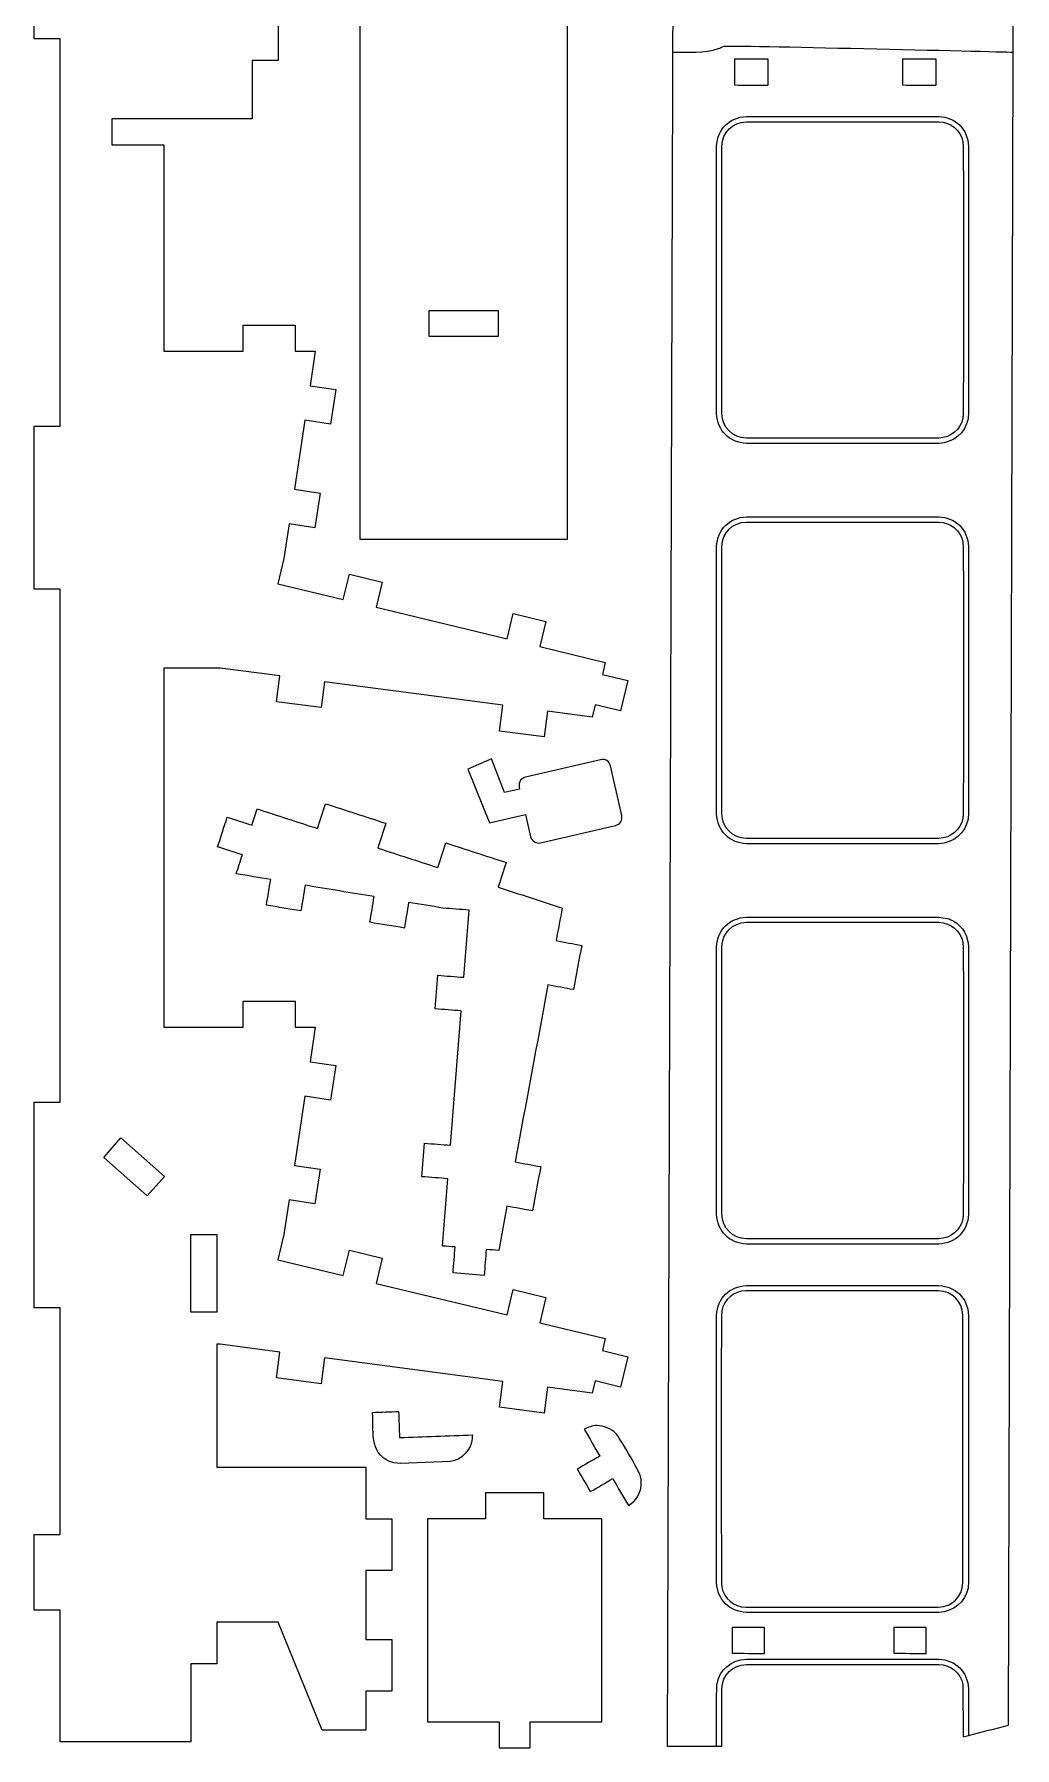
# Model space of a CAD drawing. Header units: centimetres. Extents: x -81 to 93, y -33 to -4.
# Drawn here: x -80.82 to -71.21, y -32.5 to -15.7 of the extents above; entities that cross this region are included whole.
import ezdxf

# ---------------------------------------------------------------- set-up
doc = ezdxf.new("R2010")
doc.units = ezdxf.units.CM
doc.header["$MEASUREMENT"] = 0
doc.layers.add('Camada 1', color=7, linetype='Continuous')

msp = doc.modelspace()

# ---------------------------------------------------------------- linework, layer by layer
at = {"layer": 'Camada 1', "lineweight": 9}
for points, knots in [([(-71.66462, -32.38044), (-71.68162, -32.38485), (-71.69861, -32.38925), (-71.71561, -32.39365), (-71.71561, -32.39365), (-71.71561, -32.39365), (-71.71949, -31.88092), (-71.71949, -31.88092), (-71.71949, -31.88092), (-71.74021, -31.76716), (-71.8363, -31.68861), (-71.9564, -31.68321), (-71.9564, -31.68321), (-72.58496, -31.68321), (-73.21353, -31.68321), (-73.84209, -31.68321), (-73.84209, -31.68321), (-73.98038, -31.68943), (-74.07668, -31.78573), (-74.0829, -31.92403), (-74.0829, -31.92403), (-74.0829, -32.11087), (-74.0829, -32.2977), (-74.0829, -32.48454), (-74.0829, -32.48454), (-74.0829, -32.48454), (-74.61786, -32.48357), (-74.61786, -32.48357), (-74.61786, -32.48357), (-74.61786, -32.48357), (-74.53888, -8.01825), (-74.53888, -8.01825), (-74.53888, -8.01825), (-74.45356, -8.01856), (-74.36822, -8.01888), (-74.28288, -8.01921), (-74.28288, -8.01921), (-74.21943, -8.29031), (-74.12021, -8.56546), (-73.96415, -8.7977), (-73.96415, -8.7977), (-73.94112, -8.83196), (-73.93873, -8.84801), (-73.90042, -8.8918), (-73.90042, -8.8918), (-73.77758, -9.03219), (-73.535, -9.1382), (-73.3709, -9.21674), (-73.3709, -9.21674), (-72.80758, -9.48643), (-72.2141, -9.7216), (-71.64029, -9.96807), (-71.64029, -9.96807), (-71.5097, -10.02416), (-71.35266, -10.12433), (-71.24277, -10.06613), (-71.24277, -10.06613), (-71.23224, -10.0729), (-71.22173, -10.07967), (-71.2112, -10.08645), (-71.2112, -10.08645), (-71.2112, -10.08645), (-71.27327, -32.27907), (-71.27327, -32.27907), (-71.27327, -32.27907), (-71.40372, -32.31286), (-71.53417, -32.34665), (-71.66462, -32.38044)], [0, 0, 0, 0, 0.05555556, 0.05555556, 0.05555556, 0.05555556, 0.11111111, 0.11111111, 0.11111111, 0.11111111, 0.16666667, 0.16666667, 0.16666667, 0.16666667, 0.22222222, 0.22222222, 0.22222222, 0.22222222, 0.27777778, 0.27777778, 0.27777778, 0.27777778, 0.33333333, 0.33333333, 0.33333333, 0.33333333, 0.38888889, 0.38888889, 0.38888889, 0.38888889, 0.44444444, 0.44444444, 0.44444444, 0.44444444, 0.5, 0.5, 0.5, 0.5, 0.55555556, 0.55555556, 0.55555556, 0.55555556, 0.61111111, 0.61111111, 0.61111111, 0.61111111, 0.66666667, 0.66666667, 0.66666667, 0.66666667, 0.72222222, 0.72222222, 0.72222222, 0.72222222, 0.77777778, 0.77777778, 0.77777778, 0.77777778, 0.83333333, 0.83333333, 0.83333333, 0.83333333, 0.88888889, 0.88888889, 0.88888889, 0.88888889, 1, 1, 1, 1]), ([(-77.62931, -20.6546), (-77.62931, -20.6546), (-75.59976, -20.65459), (-75.59976, -20.65459), (-75.59976, -20.65459), (-75.59976, -20.65459), (-75.59976, -10.04821), (-75.59976, -10.04821), (-75.59976, -10.04821), (-75.59976, -10.04821), (-77.62931, -10.0482), (-77.62931, -10.0482), (-77.62931, -10.0482), (-77.62931, -10.0482), (-77.62931, -20.6546), (-77.62931, -20.6546)], [0, 0, 0, 0, 0.2, 0.2, 0.2, 0.2, 0.4, 0.4, 0.4, 0.4, 0.6, 0.6, 0.6, 0.6, 1, 1, 1, 1]), ([(-80.82325, -21.14189), (-80.82325, -21.14189), (-80.56832, -21.14189), (-80.56832, -21.14189), (-80.56832, -21.14189), (-80.56832, -21.14189), (-80.56834, -26.17297), (-80.56834, -26.17297), (-80.56834, -26.17297), (-80.56834, -26.17297), (-80.82325, -26.17297), (-80.82325, -26.17297), (-80.82325, -26.17297), (-80.82325, -26.17297), (-80.82338, -28.1874), (-80.82338, -28.1874), (-80.82338, -28.1874), (-80.82338, -28.1874), (-80.56847, -28.1874), (-80.56847, -28.1874), (-80.56847, -28.1874), (-80.56847, -28.1874), (-80.56834, -30.41021), (-80.56834, -30.41021), (-80.56834, -30.41021), (-80.56834, -30.41021), (-80.82326, -30.41022), (-80.82326, -30.41022), (-80.82326, -30.41022), (-80.82326, -30.41022), (-80.82323, -31.15116), (-80.82323, -31.15116), (-80.82323, -31.15116), (-80.82323, -31.15116), (-80.5683, -31.15114), (-80.5683, -31.15114), (-80.5683, -31.15114), (-80.5683, -31.15114), (-80.56825, -32.44254), (-80.56825, -32.44254), (-80.56825, -32.44254), (-80.56825, -32.44254), (-79.28856, -32.44254), (-79.28856, -32.44254), (-79.28856, -32.44254), (-79.28856, -32.44254), (-79.28855, -31.67776), (-79.28855, -31.67776), (-79.28855, -31.67776), (-79.28855, -31.67776), (-79.03363, -31.67776), (-79.03363, -31.67776), (-79.03363, -31.67776), (-79.03363, -31.67776), (-79.03363, -31.2681), (-79.03363, -31.2681), (-79.03363, -31.2681), (-79.03363, -31.2681), (-78.43114, -31.26809), (-78.43114, -31.26809), (-78.43114, -31.26809), (-78.43114, -31.26809), (-78.00244, -32.32858), (-78.00244, -32.32858), (-78.00244, -32.32858), (-78.00244, -32.32858), (-77.57373, -32.32858), (-77.57373, -32.32858), (-77.57373, -32.32858), (-77.57373, -32.32858), (-77.57373, -31.94443), (-77.57373, -31.94443), (-77.57373, -31.94443), (-77.57373, -31.94443), (-77.3188, -31.94443), (-77.3188, -31.94443), (-77.3188, -31.94443), (-77.3188, -31.94443), (-77.3188, -31.4379), (-77.3188, -31.4379), (-77.3188, -31.4379), (-77.3188, -31.4379), (-77.57373, -31.4379), (-77.57373, -31.4379), (-77.57373, -31.4379), (-77.57373, -31.4379), (-77.57373, -30.76157), (-77.57373, -30.76157), (-77.57373, -30.76157), (-77.57373, -30.76157), (-77.3188, -30.76157), (-77.3188, -30.76157), (-77.3188, -30.76157), (-77.3188, -30.76157), (-77.3188, -30.25505), (-77.3188, -30.25505), (-77.3188, -30.25505), (-77.3188, -30.25505), (-77.57373, -30.25505), (-77.57373, -30.25505), (-77.57373, -30.25505), (-77.57373, -30.25505), (-77.57373, -29.74853), (-77.57373, -29.74853), (-77.57373, -29.74853), (-77.57373, -29.74853), (-79.03363, -29.74853), (-79.03363, -29.74853), (-79.03363, -29.74853), (-79.03363, -29.74853), (-79.03363, -28.54426), (-79.03363, -28.54426), (-79.03363, -28.54426), (-79.03363, -28.54426), (-79.00037, -28.54426), (-79.00037, -28.54426), (-79.00037, -28.54426), (-79.00037, -28.54426), (-78.41491, -28.62133), (-78.41491, -28.62133), (-78.41491, -28.62133), (-78.41491, -28.62133), (-78.44819, -28.87408), (-78.44819, -28.87408), (-78.44819, -28.87408), (-78.44819, -28.87408), (-78.01087, -28.93166), (-78.01087, -28.93166), (-78.01087, -28.93166), (-78.01087, -28.93166), (-77.97759, -28.67891), (-77.97759, -28.67891), (-77.97759, -28.67891), (-77.97759, -28.67891), (-76.22829, -28.9092), (-76.22829, -28.9092), (-76.22829, -28.9092), (-76.22829, -28.9092), (-76.26157, -29.16195), (-76.26157, -29.16195), (-76.26157, -29.16195), (-76.26157, -29.16195), (-75.82425, -29.21953), (-75.82425, -29.21953), (-75.82425, -29.21953), (-75.82425, -29.21953), (-75.79097, -28.96678), (-75.79097, -28.96678), (-75.79097, -28.96678), (-75.79097, -28.96678), (-75.35365, -29.02436), (-75.35365, -29.02436), (-75.35365, -29.02436), (-75.35365, -29.02436), (-75.32498, -28.90492), (-75.32498, -28.90492), (-75.32498, -28.90492), (-75.32498, -28.90492), (-75.0771, -28.96444), (-75.0771, -28.96444), (-75.0771, -28.96444), (-75.0771, -28.96444), (-75.00568, -28.66698), (-75.00568, -28.66698), (-75.00568, -28.66698), (-75.00568, -28.66698), (-75.25356, -28.60747), (-75.25356, -28.60747), (-75.25356, -28.60747), (-75.25356, -28.60747), (-75.22489, -28.48804), (-75.22489, -28.48804), (-75.22489, -28.48804), (-75.22489, -28.48804), (-75.86706, -28.33387), (-75.86706, -28.33387), (-75.86706, -28.33387), (-75.86706, -28.33387), (-75.80755, -28.08599), (-75.80755, -28.08599), (-75.80755, -28.08599), (-75.80755, -28.08599), (-76.12864, -28.0089), (-76.12864, -28.0089), (-76.12864, -28.0089), (-76.12864, -28.0089), (-76.18814, -28.25679), (-76.18814, -28.25679), (-76.18814, -28.25679), (-76.18814, -28.25679), (-77.47248, -27.94844), (-77.47248, -27.94844), (-77.47248, -27.94844), (-77.47248, -27.94844), (-77.41297, -27.70056), (-77.41297, -27.70056), (-77.41297, -27.70056), (-77.41297, -27.70056), (-77.73405, -27.62348), (-77.73405, -27.62348), (-77.73405, -27.62348), (-77.73405, -27.62348), (-77.79356, -27.87136), (-77.79356, -27.87136), (-77.79356, -27.87136), (-77.79356, -27.87136), (-78.43573, -27.71719), (-78.43573, -27.71719), (-78.43573, -27.71719), (-78.43573, -27.71719), (-78.37622, -27.46931), (-78.37622, -27.46931), (-78.37622, -27.46931), (-78.37622, -27.46931), (-78.32499, -27.13054), (-78.32499, -27.13054), (-78.32499, -27.13054), (-78.32499, -27.13054), (-78.07293, -27.16866), (-78.07293, -27.16866), (-78.07293, -27.16866), (-78.07293, -27.16866), (-78.02169, -26.8299), (-78.02169, -26.8299), (-78.02169, -26.8299), (-78.02169, -26.8299), (-78.27376, -26.79177), (-78.27376, -26.79177), (-78.27376, -26.79177), (-78.27376, -26.79177), (-78.17129, -26.11424), (-78.17129, -26.11424), (-78.17129, -26.11424), (-78.17129, -26.11424), (-77.91923, -26.15236), (-77.91923, -26.15236), (-77.91923, -26.15236), (-77.91923, -26.15236), (-77.868, -25.81359), (-77.868, -25.81359), (-77.868, -25.81359), (-77.868, -25.81359), (-78.12005, -25.77548), (-78.12005, -25.77548), (-78.12005, -25.77548), (-78.12005, -25.77548), (-78.06882, -25.4367), (-78.06882, -25.4367), (-78.06882, -25.4367), (-78.06882, -25.4367), (-78.26437, -25.4367), (-78.26437, -25.4367), (-78.26437, -25.4367), (-78.26437, -25.4367), (-78.26437, -25.18179), (-78.26437, -25.18179), (-78.26437, -25.18179), (-78.26437, -25.18179), (-78.77422, -25.18179), (-78.77422, -25.18179), (-78.77422, -25.18179), (-78.77422, -25.18179), (-78.77422, -25.43671), (-78.77422, -25.43671), (-78.77422, -25.43671), (-78.77422, -25.43671), (-79.55359, -25.43671), (-79.55359, -25.43671), (-79.55359, -25.43671), (-79.55359, -25.43671), (-79.55359, -21.91622), (-79.55359, -21.91622), (-79.55359, -21.91622), (-79.55359, -21.91622), (-79.00037, -21.91622), (-79.00037, -21.91622), (-79.00037, -21.91622), (-79.00037, -21.91622), (-78.41491, -21.9933), (-78.41491, -21.9933), (-78.41491, -21.9933), (-78.41491, -21.9933), (-78.44819, -22.24604), (-78.44819, -22.24604), (-78.44819, -22.24604), (-78.44819, -22.24604), (-78.01087, -22.30362), (-78.01087, -22.30362), (-78.01087, -22.30362), (-78.01087, -22.30362), (-77.97759, -22.05087), (-77.97759, -22.05087), (-77.97759, -22.05087), (-77.97759, -22.05087), (-76.22829, -22.28117), (-76.22829, -22.28117), (-76.22829, -22.28117), (-76.22829, -22.28117), (-76.26157, -22.53391), (-76.26157, -22.53391), (-76.26157, -22.53391), (-76.26157, -22.53391), (-75.82425, -22.59149), (-75.82425, -22.59149), (-75.82425, -22.59149), (-75.82425, -22.59149), (-75.79097, -22.33874), (-75.79097, -22.33874), (-75.79097, -22.33874), (-75.79097, -22.33874), (-75.35365, -22.39632), (-75.35365, -22.39632), (-75.35365, -22.39632), (-75.35365, -22.39632), (-75.32498, -22.27689), (-75.32498, -22.27689), (-75.32498, -22.27689), (-75.32498, -22.27689), (-75.0771, -22.3364), (-75.0771, -22.3364), (-75.0771, -22.3364), (-75.0771, -22.3364), (-75.00568, -22.03895), (-75.00568, -22.03895), (-75.00568, -22.03895), (-75.00568, -22.03895), (-75.25356, -21.97943), (-75.25356, -21.97943), (-75.25356, -21.97943), (-75.25356, -21.97943), (-75.22489, -21.86001), (-75.22489, -21.86001), (-75.22489, -21.86001), (-75.22489, -21.86001), (-75.86706, -21.70583), (-75.86706, -21.70583), (-75.86706, -21.70583), (-75.86706, -21.70583), (-75.80755, -21.45795), (-75.80755, -21.45795), (-75.80755, -21.45795), (-75.80755, -21.45795), (-76.12864, -21.38087), (-76.12864, -21.38087), (-76.12864, -21.38087), (-76.12864, -21.38087), (-76.18814, -21.62875), (-76.18814, -21.62875), (-76.18814, -21.62875), (-76.18814, -21.62875), (-77.47248, -21.3204), (-77.47248, -21.3204), (-77.47248, -21.3204), (-77.47248, -21.3204), (-77.41297, -21.07252), (-77.41297, -21.07252), (-77.41297, -21.07252), (-77.41297, -21.07252), (-77.73405, -20.99544), (-77.73405, -20.99544), (-77.73405, -20.99544), (-77.73405, -20.99544), (-77.79356, -21.24332), (-77.79356, -21.24332), (-77.79356, -21.24332), (-77.79356, -21.24332), (-78.43573, -21.08915), (-78.43573, -21.08915), (-78.43573, -21.08915), (-78.43573, -21.08915), (-78.37622, -20.84127), (-78.37622, -20.84127), (-78.37622, -20.84127), (-78.37622, -20.84127), (-78.32499, -20.50251), (-78.32499, -20.50251), (-78.32499, -20.50251), (-78.32499, -20.50251), (-78.07293, -20.54062), (-78.07293, -20.54062), (-78.07293, -20.54062), (-78.07293, -20.54062), (-78.02169, -20.20186), (-78.02169, -20.20186), (-78.02169, -20.20186), (-78.02169, -20.20186), (-78.27376, -20.16373), (-78.27376, -20.16373), (-78.27376, -20.16373), (-78.27376, -20.16373), (-78.17129, -19.4862), (-78.17129, -19.4862), (-78.17129, -19.4862), (-78.17129, -19.4862), (-77.91923, -19.52433), (-77.91923, -19.52433), (-77.91923, -19.52433), (-77.91923, -19.52433), (-77.868, -19.18556), (-77.868, -19.18556), (-77.868, -19.18556), (-77.868, -19.18556), (-78.12005, -19.14744), (-78.12005, -19.14744), (-78.12005, -19.14744), (-78.12005, -19.14744), (-78.06882, -18.80868), (-78.06882, -18.80868), (-78.06882, -18.80868), (-78.06882, -18.80868), (-78.26437, -18.80868), (-78.26437, -18.80868), (-78.26437, -18.80868), (-78.26437, -18.80868), (-78.26437, -18.55375), (-78.26437, -18.55375), (-78.26437, -18.55375), (-78.26437, -18.55375), (-78.77422, -18.55375), (-78.77422, -18.55375), (-78.77422, -18.55375), (-78.77422, -18.55375), (-78.77422, -18.80868), (-78.77422, -18.80868), (-78.77422, -18.80868), (-78.77422, -18.80868), (-79.55359, -18.80868), (-79.55359, -18.80868), (-79.55359, -18.80868), (-79.55359, -18.80868), (-79.55359, -16.78517), (-79.55359, -16.78517), (-79.55359, -16.78517), (-79.55359, -16.78517), (-80.06344, -16.78517), (-80.06344, -16.78517), (-80.06344, -16.78517), (-80.06344, -16.78517), (-80.06344, -16.53025), (-80.06344, -16.53025), (-80.06344, -16.53025), (-80.06344, -16.53025), (-78.68712, -16.53022), (-78.68712, -16.53022), (-78.68712, -16.53022), (-78.68712, -16.53022), (-78.68704, -15.95805), (-78.68704, -15.95805), (-78.68704, -15.95805), (-78.68704, -15.95805), (-78.43185, -15.95808), (-78.43185, -15.95808), (-78.43185, -15.95808), (-78.43185, -15.95808), (-78.43192, -15.54142), (-78.43192, -15.54142), (-78.43192, -15.54142), (-78.43192, -15.54142), (-78.68685, -15.54142), (-78.68685, -15.54142), (-78.68685, -15.54142), (-78.68685, -15.54142), (-78.68685, -13.01397), (-78.68685, -13.01397), (-78.68685, -13.01397), (-78.68685, -13.01397), (-78.43192, -13.01397), (-78.43192, -13.01397), (-78.43192, -13.01397), (-78.43192, -13.01397), (-78.43192, -12.54632), (-78.43192, -12.54632), (-78.43192, -12.54632), (-78.43192, -12.54632), (-78.68685, -12.54632), (-78.68685, -12.54632), (-78.68685, -12.54632), (-78.68685, -12.54632), (-78.68685, -12.21972), (-78.68685, -12.21972), (-78.68685, -12.21972), (-78.68685, -12.21972), (-79.31402, -11.96657), (-79.31402, -11.96657), (-79.31402, -11.96657), (-79.31402, -11.96657), (-79.2186, -11.73018), (-79.2186, -11.73018), (-79.2186, -11.73018), (-79.2186, -11.73018), (-79.84577, -11.47702), (-79.84577, -11.47702), (-79.84577, -11.47702), (-79.84577, -11.47702), (-79.94118, -11.71342), (-79.94118, -11.71342), (-79.94118, -11.71342), (-79.94118, -11.71342), (-80.56835, -11.46026), (-80.56835, -11.46026), (-80.56835, -11.46026), (-80.56835, -11.46026), (-80.56835, -12.17452), (-80.56835, -12.17452), (-80.56835, -12.17452), (-80.56835, -12.17452), (-80.82328, -12.17452), (-80.82328, -12.17452), (-80.82328, -12.17452), (-80.82328, -12.17452), (-80.82328, -12.88877), (-80.82328, -12.88877), (-80.82328, -12.88877), (-80.82328, -12.88877), (-80.56835, -12.88877), (-80.56835, -12.88877), (-80.56835, -12.88877), (-80.56835, -12.88877), (-80.56835, -15.03151), (-80.56835, -15.03151), (-80.56835, -15.03151), (-80.56835, -15.03151), (-80.82328, -15.03151), (-80.82328, -15.03151), (-80.82328, -15.03151), (-80.82328, -15.03151), (-80.82328, -15.74576), (-80.82328, -15.74576), (-80.82328, -15.74576), (-80.82328, -15.74576), (-80.56835, -15.74576), (-80.56835, -15.74576), (-80.56835, -15.74576), (-80.56835, -15.74576), (-80.56832, -19.54493), (-80.56832, -19.54493), (-80.56832, -19.54493), (-80.56832, -19.54493), (-80.82325, -19.54493), (-80.82325, -19.54493), (-80.82325, -19.54493), (-80.82325, -19.54493), (-80.82325, -21.14189), (-80.82325, -21.14189)], [0, 0, 0, 0, 0.00729927, 0.00729927, 0.00729927, 0.00729927, 0.01459854, 0.01459854, 0.01459854, 0.01459854, 0.02189781, 0.02189781, 0.02189781, 0.02189781, 0.02919708, 0.02919708, 0.02919708, 0.02919708, 0.03649635, 0.03649635, 0.03649635, 0.03649635, 0.04379562, 0.04379562, 0.04379562, 0.04379562, 0.05109489, 0.05109489, 0.05109489, 0.05109489, 0.05839416, 0.05839416, 0.05839416, 0.05839416, 0.06569343, 0.06569343, 0.06569343, 0.06569343, 0.0729927, 0.0729927, 0.0729927, 0.0729927, 0.08029197, 0.08029197, 0.08029197, 0.08029197, 0.08759124, 0.08759124, 0.08759124, 0.08759124, 0.09489051, 0.09489051, 0.09489051, 0.09489051, 0.10218978, 0.10218978, 0.10218978, 0.10218978, 0.10948905, 0.10948905, 0.10948905, 0.10948905, 0.11678832, 0.11678832, 0.11678832, 0.11678832, 0.12408759, 0.12408759, 0.12408759, 0.12408759, 0.13138686, 0.13138686, 0.13138686, 0.13138686, 0.13868613, 0.13868613, 0.13868613, 0.13868613, 0.1459854, 0.1459854, 0.1459854, 0.1459854, 0.15328467, 0.15328467, 0.15328467, 0.15328467, 0.16058394, 0.16058394, 0.16058394, 0.16058394, 0.16788321, 0.16788321, 0.16788321, 0.16788321, 0.17518248, 0.17518248, 0.17518248, 0.17518248, 0.18248175, 0.18248175, 0.18248175, 0.18248175, 0.18978102, 0.18978102, 0.18978102, 0.18978102, 0.19708029, 0.19708029, 0.19708029, 0.19708029, 0.20437956, 0.20437956, 0.20437956, 0.20437956, 0.21167883, 0.21167883, 0.21167883, 0.21167883, 0.2189781, 0.2189781, 0.2189781, 0.2189781, 0.22627737, 0.22627737, 0.22627737, 0.22627737, 0.23357664, 0.23357664, 0.23357664, 0.23357664, 0.24087591, 0.24087591, 0.24087591, 0.24087591, 0.24817518, 0.24817518, 0.24817518, 0.24817518, 0.25547445, 0.25547445, 0.25547445, 0.25547445, 0.26277372, 0.26277372, 0.26277372, 0.26277372, 0.27007299, 0.27007299, 0.27007299, 0.27007299, 0.27737226, 0.27737226, 0.27737226, 0.27737226, 0.28467153, 0.28467153, 0.28467153, 0.28467153, 0.2919708, 0.2919708, 0.2919708, 0.2919708, 0.29927007, 0.29927007, 0.29927007, 0.29927007, 0.30656934, 0.30656934, 0.30656934, 0.30656934, 0.31386861, 0.31386861, 0.31386861, 0.31386861, 0.32116788, 0.32116788, 0.32116788, 0.32116788, 0.32846715, 0.32846715, 0.32846715, 0.32846715, 0.33576642, 0.33576642, 0.33576642, 0.33576642, 0.34306569, 0.34306569, 0.34306569, 0.34306569, 0.35036496, 0.35036496, 0.35036496, 0.35036496, 0.35766423, 0.35766423, 0.35766423, 0.35766423, 0.3649635, 0.3649635, 0.3649635, 0.3649635, 0.37226277, 0.37226277, 0.37226277, 0.37226277, 0.37956204, 0.37956204, 0.37956204, 0.37956204, 0.38686131, 0.38686131, 0.38686131, 0.38686131, 0.39416058, 0.39416058, 0.39416058, 0.39416058, 0.40145985, 0.40145985, 0.40145985, 0.40145985, 0.40875912, 0.40875912, 0.40875912, 0.40875912, 0.41605839, 0.41605839, 0.41605839, 0.41605839, 0.42335766, 0.42335766, 0.42335766, 0.42335766, 0.43065693, 0.43065693, 0.43065693, 0.43065693, 0.4379562, 0.4379562, 0.4379562, 0.4379562, 0.44525547, 0.44525547, 0.44525547, 0.44525547, 0.45255474, 0.45255474, 0.45255474, 0.45255474, 0.45985401, 0.45985401, 0.45985401, 0.45985401, 0.46715328, 0.46715328, 0.46715328, 0.46715328, 0.47445255, 0.47445255, 0.47445255, 0.47445255, 0.48175182, 0.48175182, 0.48175182, 0.48175182, 0.48905109, 0.48905109, 0.48905109, 0.48905109, 0.49635036, 0.49635036, 0.49635036, 0.49635036, 0.50364964, 0.50364964, 0.50364964, 0.50364964, 0.51094891, 0.51094891, 0.51094891, 0.51094891, 0.51824818, 0.51824818, 0.51824818, 0.51824818, 0.52554745, 0.52554745, 0.52554745, 0.52554745, 0.53284672, 0.53284672, 0.53284672, 0.53284672, 0.54014599, 0.54014599, 0.54014599, 0.54014599, 0.54744526, 0.54744526, 0.54744526, 0.54744526, 0.55474453, 0.55474453, 0.55474453, 0.55474453, 0.5620438, 0.5620438, 0.5620438, 0.5620438, 0.56934307, 0.56934307, 0.56934307, 0.56934307, 0.57664234, 0.57664234, 0.57664234, 0.57664234, 0.58394161, 0.58394161, 0.58394161, 0.58394161, 0.59124088, 0.59124088, 0.59124088, 0.59124088, 0.59854015, 0.59854015, 0.59854015, 0.59854015, 0.60583942, 0.60583942, 0.60583942, 0.60583942, 0.61313869, 0.61313869, 0.61313869, 0.61313869, 0.62043796, 0.62043796, 0.62043796, 0.62043796, 0.62773723, 0.62773723, 0.62773723, 0.62773723, 0.6350365, 0.6350365, 0.6350365, 0.6350365, 0.64233577, 0.64233577, 0.64233577, 0.64233577, 0.64963504, 0.64963504, 0.64963504, 0.64963504, 0.65693431, 0.65693431, 0.65693431, 0.65693431, 0.66423358, 0.66423358, 0.66423358, 0.66423358, 0.67153285, 0.67153285, 0.67153285, 0.67153285, 0.67883212, 0.67883212, 0.67883212, 0.67883212, 0.68613139, 0.68613139, 0.68613139, 0.68613139, 0.69343066, 0.69343066, 0.69343066, 0.69343066, 0.70072993, 0.70072993, 0.70072993, 0.70072993, 0.7080292, 0.7080292, 0.7080292, 0.7080292, 0.71532847, 0.71532847, 0.71532847, 0.71532847, 0.72262774, 0.72262774, 0.72262774, 0.72262774, 0.72992701, 0.72992701, 0.72992701, 0.72992701, 0.73722628, 0.73722628, 0.73722628, 0.73722628, 0.74452555, 0.74452555, 0.74452555, 0.74452555, 0.75182482, 0.75182482, 0.75182482, 0.75182482, 0.75912409, 0.75912409, 0.75912409, 0.75912409, 0.76642336, 0.76642336, 0.76642336, 0.76642336, 0.77372263, 0.77372263, 0.77372263, 0.77372263, 0.7810219, 0.7810219, 0.7810219, 0.7810219, 0.78832117, 0.78832117, 0.78832117, 0.78832117, 0.79562044, 0.79562044, 0.79562044, 0.79562044, 0.80291971, 0.80291971, 0.80291971, 0.80291971, 0.81021898, 0.81021898, 0.81021898, 0.81021898, 0.81751825, 0.81751825, 0.81751825, 0.81751825, 0.82481752, 0.82481752, 0.82481752, 0.82481752, 0.83211679, 0.83211679, 0.83211679, 0.83211679, 0.83941606, 0.83941606, 0.83941606, 0.83941606, 0.84671533, 0.84671533, 0.84671533, 0.84671533, 0.8540146, 0.8540146, 0.8540146, 0.8540146, 0.86131387, 0.86131387, 0.86131387, 0.86131387, 0.86861314, 0.86861314, 0.86861314, 0.86861314, 0.87591241, 0.87591241, 0.87591241, 0.87591241, 0.88321168, 0.88321168, 0.88321168, 0.88321168, 0.89051095, 0.89051095, 0.89051095, 0.89051095, 0.89781022, 0.89781022, 0.89781022, 0.89781022, 0.90510949, 0.90510949, 0.90510949, 0.90510949, 0.91240876, 0.91240876, 0.91240876, 0.91240876, 0.91970803, 0.91970803, 0.91970803, 0.91970803, 0.9270073, 0.9270073, 0.9270073, 0.9270073, 0.93430657, 0.93430657, 0.93430657, 0.93430657, 0.94160584, 0.94160584, 0.94160584, 0.94160584, 0.94890511, 0.94890511, 0.94890511, 0.94890511, 0.95620438, 0.95620438, 0.95620438, 0.95620438, 0.96350365, 0.96350365, 0.96350365, 0.96350365, 0.97080292, 0.97080292, 0.97080292, 0.97080292, 0.97810219, 0.97810219, 0.97810219, 0.97810219, 0.98540146, 0.98540146, 0.98540146, 0.98540146, 1, 1, 1, 1]), ([(-73.62957, -16.20037), (-73.73954, -16.20017), (-73.8495, -16.19996), (-73.95947, -16.19977), (-73.95947, -16.19977), (-73.95931, -16.11496), (-73.95916, -16.03017), (-73.95901, -15.94537), (-73.95901, -15.94537), (-73.84904, -15.94557), (-73.73908, -15.94577), (-73.62911, -15.94597), (-73.62911, -15.94597), (-73.62926, -16.03077), (-73.62942, -16.11557), (-73.62957, -16.20037)], [0, 0, 0, 0, 0.2, 0.2, 0.2, 0.2, 0.4, 0.4, 0.4, 0.4, 0.6, 0.6, 0.6, 0.6, 1, 1, 1, 1]), ([(-72.31183, -15.94537), (-72.20186, -15.94557), (-72.09189, -15.94577), (-71.98192, -15.94597), (-71.98192, -15.94597), (-71.98207, -16.03077), (-71.98223, -16.11557), (-71.98239, -16.20037), (-71.98239, -16.20037), (-72.09236, -16.20017), (-72.20232, -16.19996), (-72.31228, -16.19977), (-72.31228, -16.19977), (-72.31213, -16.11496), (-72.31198, -16.03017), (-72.31183, -15.94537)], [0, 0, 0, 0, 0.2, 0.2, 0.2, 0.2, 0.4, 0.4, 0.4, 0.4, 0.6, 0.6, 0.6, 0.6, 1, 1, 1, 1]), ([(-71.71558, -19.42129), (-71.71558, -19.15232), (-71.70925, -16.81329), (-71.71949, -16.75707), (-71.71949, -16.75707), (-71.74021, -16.64332), (-71.83628, -16.56479), (-71.9564, -16.55938), (-71.9564, -16.55938), (-72.58496, -16.55938), (-73.21353, -16.55938), (-73.84209, -16.55938), (-73.84209, -16.55938), (-73.98039, -16.56561), (-74.07667, -16.66189), (-74.0829, -16.8002), (-74.0829, -16.8002), (-74.0829, -17.67389), (-74.0829, -18.54759), (-74.0829, -19.42129), (-74.0829, -19.42129), (-74.07667, -19.55959), (-73.98038, -19.65588), (-73.84209, -19.66211), (-73.84209, -19.66211), (-73.21353, -19.66211), (-72.58496, -19.66211), (-71.9564, -19.66211), (-71.9564, -19.66211), (-71.83629, -19.6567), (-71.74021, -19.57816), (-71.71949, -19.46441), (-71.71949, -19.46441), (-71.71818, -19.45004), (-71.71689, -19.43566), (-71.71558, -19.42129)], [0, 0, 0, 0, 0.1, 0.1, 0.1, 0.1, 0.2, 0.2, 0.2, 0.2, 0.3, 0.3, 0.3, 0.3, 0.4, 0.4, 0.4, 0.4, 0.5, 0.5, 0.5, 0.5, 0.6, 0.6, 0.6, 0.6, 0.7, 0.7, 0.7, 0.7, 0.8, 0.8, 0.8, 0.8, 1, 1, 1, 1]), ([(-76.27618, -18.41095), (-76.27618, -18.41095), (-76.9526, -18.41095), (-76.9526, -18.41095), (-76.9526, -18.41095), (-76.9526, -18.41095), (-76.95257, -18.66591), (-76.95257, -18.66591), (-76.95257, -18.66591), (-76.95257, -18.66591), (-76.27618, -18.6659), (-76.27618, -18.6659), (-76.27618, -18.6659), (-76.27618, -18.6659), (-76.27618, -18.41095), (-76.27618, -18.41095)], [0, 0, 0, 0, 0.2, 0.2, 0.2, 0.2, 0.4, 0.4, 0.4, 0.4, 0.6, 0.6, 0.6, 0.6, 1, 1, 1, 1]), ([(-71.71558, -23.34592), (-71.71558, -23.07694), (-71.70925, -20.73791), (-71.71949, -20.6817), (-71.71949, -20.6817), (-71.74021, -20.56794), (-71.8363, -20.48939), (-71.9564, -20.48399), (-71.9564, -20.48399), (-72.58496, -20.48399), (-73.21353, -20.48399), (-73.84209, -20.48399), (-73.84209, -20.48399), (-73.98038, -20.49021), (-74.07668, -20.58651), (-74.0829, -20.72481), (-74.0829, -20.72481), (-74.0829, -21.59851), (-74.0829, -22.47222), (-74.0829, -23.34592), (-74.0829, -23.34592), (-74.07667, -23.48422), (-73.98041, -23.58047), (-73.84209, -23.58673), (-73.84209, -23.58673), (-73.21353, -23.58673), (-72.58496, -23.58673), (-71.9564, -23.58673), (-71.9564, -23.58673), (-71.83628, -23.58129), (-71.74021, -23.5028), (-71.71949, -23.38903), (-71.71949, -23.38903), (-71.71818, -23.37466), (-71.71689, -23.36029), (-71.71558, -23.34592)], [0, 0, 0, 0, 0.1, 0.1, 0.1, 0.1, 0.2, 0.2, 0.2, 0.2, 0.3, 0.3, 0.3, 0.3, 0.4, 0.4, 0.4, 0.4, 0.5, 0.5, 0.5, 0.5, 0.6, 0.6, 0.6, 0.6, 0.7, 0.7, 0.7, 0.7, 0.8, 0.8, 0.8, 0.8, 1, 1, 1, 1]), ([(-75.17527, -22.87581), (-75.17527, -22.87581), (-75.06286, -23.36273), (-75.06286, -23.36273), (-75.06286, -23.36273), (-75.05665, -23.4107), (-75.07816, -23.44514), (-75.124, -23.46058), (-75.124, -23.46058), (-75.124, -23.46058), (-75.85934, -23.63035), (-75.85934, -23.63035), (-75.85934, -23.63035), (-75.9073, -23.63655), (-75.94173, -23.61504), (-75.95718, -23.5692), (-75.95718, -23.5692), (-75.95718, -23.5692), (-76.00765, -23.35058), (-76.00765, -23.35058), (-76.00765, -23.35058), (-76.00765, -23.35058), (-76.36149, -23.43228), (-76.36149, -23.43228), (-76.36149, -23.43228), (-76.36149, -23.43228), (-76.57362, -22.90799), (-76.57362, -22.90799), (-76.57362, -22.90799), (-76.57362, -22.90799), (-76.34071, -22.80429), (-76.34071, -22.80429), (-76.34071, -22.80429), (-76.34071, -22.80429), (-76.21408, -23.13657), (-76.21408, -23.13657), (-76.21408, -23.13657), (-76.21408, -23.13657), (-76.06501, -23.10215), (-76.06501, -23.10215), (-76.06501, -23.10215), (-76.07761, -23.04763), (-76.06741, -23.00431), (-76.00845, -22.98443), (-76.00845, -22.98443), (-76.00845, -22.98443), (-75.27311, -22.81467), (-75.27311, -22.81467), (-75.27311, -22.81467), (-75.22033, -22.80249), (-75.18624, -22.82831), (-75.17527, -22.87581)], [0, 0, 0, 0, 0.07142857, 0.07142857, 0.07142857, 0.07142857, 0.14285714, 0.14285714, 0.14285714, 0.14285714, 0.21428571, 0.21428571, 0.21428571, 0.21428571, 0.28571429, 0.28571429, 0.28571429, 0.28571429, 0.35714286, 0.35714286, 0.35714286, 0.35714286, 0.42857143, 0.42857143, 0.42857143, 0.42857143, 0.5, 0.5, 0.5, 0.5, 0.57142857, 0.57142857, 0.57142857, 0.57142857, 0.64285714, 0.64285714, 0.64285714, 0.64285714, 0.71428571, 0.71428571, 0.71428571, 0.71428571, 0.78571429, 0.78571429, 0.78571429, 0.78571429, 0.85714286, 0.85714286, 0.85714286, 0.85714286, 1, 1, 1, 1]), ([(-76.10924, -26.75743), (-76.00202, -26.17899), (-75.89482, -25.60054), (-75.7876, -25.02209), (-75.7876, -25.02209), (-75.70403, -25.03758), (-75.62047, -25.05309), (-75.53689, -25.06857), (-75.53689, -25.06857), (-75.51008, -24.92396), (-75.48329, -24.77934), (-75.45648, -24.63474), (-75.45648, -24.63474), (-75.54005, -24.61925), (-75.62362, -24.60376), (-75.7072, -24.58827), (-75.7072, -24.58827), (-75.68743, -24.48155), (-75.66765, -24.37483), (-75.64786, -24.26811), (-75.64786, -24.26811), (-75.85707, -24.20013), (-76.06626, -24.13216), (-76.27547, -24.06419), (-76.27547, -24.06419), (-76.2492, -23.98336), (-76.22293, -23.90252), (-76.19666, -23.82167), (-76.19666, -23.82167), (-76.39346, -23.75773), (-76.59026, -23.69379), (-76.78705, -23.62985), (-76.78705, -23.62985), (-76.81332, -23.71068), (-76.8396, -23.79153), (-76.86587, -23.87237), (-76.86587, -23.87237), (-77.06267, -23.80842), (-77.25946, -23.74447), (-77.45626, -23.68053), (-77.45626, -23.68053), (-77.42999, -23.59969), (-77.40373, -23.51885), (-77.37745, -23.43801), (-77.37745, -23.43801), (-77.57425, -23.37406), (-77.77106, -23.31013), (-77.96786, -23.24617), (-77.96786, -23.24617), (-77.99412, -23.32701), (-78.0204, -23.40786), (-78.04666, -23.48869), (-78.04666, -23.48869), (-78.24345, -23.42476), (-78.44025, -23.36081), (-78.63706, -23.29687), (-78.63706, -23.29687), (-78.6543, -23.34995), (-78.67154, -23.40301), (-78.68878, -23.4561), (-78.68878, -23.4561), (-78.76962, -23.42983), (-78.85046, -23.40355), (-78.9313, -23.37729), (-78.9313, -23.37729), (-78.96283, -23.4743), (-78.99434, -23.5713), (-79.02586, -23.66831), (-79.02586, -23.66831), (-78.94503, -23.69457), (-78.86419, -23.72084), (-78.78335, -23.7471), (-78.78335, -23.7471), (-78.8035, -23.80911), (-78.82364, -23.87113), (-78.84379, -23.93314), (-78.84379, -23.93314), (-78.73108, -23.9518), (-78.61839, -23.97045), (-78.50568, -23.98911), (-78.50568, -23.98911), (-78.51956, -24.07297), (-78.53344, -24.15683), (-78.54734, -24.24069), (-78.54734, -24.24069), (-78.43463, -24.25933), (-78.32191, -24.278), (-78.20921, -24.29665), (-78.20921, -24.29665), (-78.19532, -24.2128), (-78.18146, -24.12894), (-78.16757, -24.04509), (-78.16757, -24.04509), (-77.94216, -24.0824), (-77.71675, -24.11972), (-77.49134, -24.15704), (-77.49134, -24.15704), (-77.50523, -24.24088), (-77.51911, -24.32474), (-77.53299, -24.4086), (-77.53299, -24.4086), (-77.42028, -24.42726), (-77.30758, -24.44593), (-77.19488, -24.46459), (-77.19488, -24.46459), (-77.181, -24.38072), (-77.16711, -24.29686), (-77.15323, -24.21301), (-77.15323, -24.21301), (-77.04053, -24.23167), (-76.92783, -24.25033), (-76.81511, -24.26899), (-76.81511, -24.26899), (-76.73038, -24.27566), (-76.64564, -24.28232), (-76.56091, -24.28899), (-76.56091, -24.28899), (-76.57819, -24.50851), (-76.59546, -24.72802), (-76.61273, -24.94755), (-76.61273, -24.94755), (-76.69747, -24.94088), (-76.78221, -24.93421), (-76.86695, -24.92755), (-76.86695, -24.92755), (-76.87558, -25.03731), (-76.88422, -25.14706), (-76.89285, -25.25683), (-76.89285, -25.25683), (-76.80813, -25.2635), (-76.7234, -25.27018), (-76.63865, -25.27684), (-76.63865, -25.27684), (-76.67322, -25.71589), (-76.70777, -26.15493), (-76.74232, -26.59396), (-76.74232, -26.59396), (-76.82704, -26.58729), (-76.91179, -26.58063), (-76.99652, -26.57395), (-76.99652, -26.57395), (-77.00514, -26.68351), (-77.01376, -26.79307), (-77.02239, -26.90263), (-77.02239, -26.90263), (-76.93765, -26.90929), (-76.85292, -26.91596), (-76.76818, -26.92263), (-76.76818, -26.92263), (-76.78547, -27.14236), (-76.80276, -27.36208), (-76.82005, -27.58182), (-76.82005, -27.58182), (-76.77924, -27.58502), (-76.7384, -27.58823), (-76.69758, -27.59144), (-76.69758, -27.59144), (-76.70424, -27.67619), (-76.71092, -27.76092), (-76.71758, -27.84566), (-76.71758, -27.84566), (-76.6159, -27.85366), (-76.51422, -27.86166), (-76.41254, -27.86966), (-76.41254, -27.86966), (-76.40586, -27.78493), (-76.3992, -27.70019), (-76.39253, -27.61546), (-76.39253, -27.61546), (-76.3517, -27.61867), (-76.31087, -27.62188), (-76.27005, -27.62509), (-76.27005, -27.62509), (-76.24324, -27.48049), (-76.21644, -27.33586), (-76.18965, -27.19126), (-76.18965, -27.19126), (-76.10607, -27.20674), (-76.02249, -27.22225), (-75.93892, -27.23774), (-75.93892, -27.23774), (-75.91211, -27.09312), (-75.88531, -26.94852), (-75.85851, -26.80389), (-75.85851, -26.80389), (-75.94209, -26.78842), (-76.02566, -26.77292), (-76.10924, -26.75743)], [0, 0, 0, 0, 0.02083333, 0.02083333, 0.02083333, 0.02083333, 0.04166667, 0.04166667, 0.04166667, 0.04166667, 0.0625, 0.0625, 0.0625, 0.0625, 0.08333333, 0.08333333, 0.08333333, 0.08333333, 0.10416667, 0.10416667, 0.10416667, 0.10416667, 0.125, 0.125, 0.125, 0.125, 0.14583333, 0.14583333, 0.14583333, 0.14583333, 0.16666667, 0.16666667, 0.16666667, 0.16666667, 0.1875, 0.1875, 0.1875, 0.1875, 0.20833333, 0.20833333, 0.20833333, 0.20833333, 0.22916667, 0.22916667, 0.22916667, 0.22916667, 0.25, 0.25, 0.25, 0.25, 0.27083333, 0.27083333, 0.27083333, 0.27083333, 0.29166667, 0.29166667, 0.29166667, 0.29166667, 0.3125, 0.3125, 0.3125, 0.3125, 0.33333333, 0.33333333, 0.33333333, 0.33333333, 0.35416667, 0.35416667, 0.35416667, 0.35416667, 0.375, 0.375, 0.375, 0.375, 0.39583333, 0.39583333, 0.39583333, 0.39583333, 0.41666667, 0.41666667, 0.41666667, 0.41666667, 0.4375, 0.4375, 0.4375, 0.4375, 0.45833333, 0.45833333, 0.45833333, 0.45833333, 0.47916667, 0.47916667, 0.47916667, 0.47916667, 0.5, 0.5, 0.5, 0.5, 0.52083333, 0.52083333, 0.52083333, 0.52083333, 0.54166667, 0.54166667, 0.54166667, 0.54166667, 0.5625, 0.5625, 0.5625, 0.5625, 0.58333333, 0.58333333, 0.58333333, 0.58333333, 0.60416667, 0.60416667, 0.60416667, 0.60416667, 0.625, 0.625, 0.625, 0.625, 0.64583333, 0.64583333, 0.64583333, 0.64583333, 0.66666667, 0.66666667, 0.66666667, 0.66666667, 0.6875, 0.6875, 0.6875, 0.6875, 0.70833333, 0.70833333, 0.70833333, 0.70833333, 0.72916667, 0.72916667, 0.72916667, 0.72916667, 0.75, 0.75, 0.75, 0.75, 0.77083333, 0.77083333, 0.77083333, 0.77083333, 0.79166667, 0.79166667, 0.79166667, 0.79166667, 0.8125, 0.8125, 0.8125, 0.8125, 0.83333333, 0.83333333, 0.83333333, 0.83333333, 0.85416667, 0.85416667, 0.85416667, 0.85416667, 0.875, 0.875, 0.875, 0.875, 0.89583333, 0.89583333, 0.89583333, 0.89583333, 0.91666667, 0.91666667, 0.91666667, 0.91666667, 0.9375, 0.9375, 0.9375, 0.9375, 0.95833333, 0.95833333, 0.95833333, 0.95833333, 1, 1, 1, 1]), ([(-71.71558, -27.27053), (-71.71558, -27.00156), (-71.70925, -24.66253), (-71.71949, -24.60631), (-71.71949, -24.60631), (-71.74021, -24.49256), (-71.83628, -24.41403), (-71.9564, -24.40861), (-71.9564, -24.40861), (-72.58496, -24.40861), (-73.21353, -24.40861), (-73.84209, -24.40861), (-73.84209, -24.40861), (-73.98039, -24.41485), (-74.07667, -24.51113), (-74.0829, -24.64943), (-74.0829, -24.64943), (-74.0829, -25.52313), (-74.0829, -26.39683), (-74.0829, -27.27053), (-74.0829, -27.27053), (-74.07667, -27.40883), (-73.98038, -27.50512), (-73.84209, -27.51135), (-73.84209, -27.51135), (-73.21353, -27.51135), (-72.58496, -27.51135), (-71.9564, -27.51135), (-71.9564, -27.51135), (-71.83629, -27.50594), (-71.74021, -27.42739), (-71.71949, -27.31365), (-71.71949, -27.31365), (-71.71818, -27.29928), (-71.71689, -27.2849), (-71.71558, -27.27053)], [0, 0, 0, 0, 0.1, 0.1, 0.1, 0.1, 0.2, 0.2, 0.2, 0.2, 0.3, 0.3, 0.3, 0.3, 0.4, 0.4, 0.4, 0.4, 0.5, 0.5, 0.5, 0.5, 0.6, 0.6, 0.6, 0.6, 0.7, 0.7, 0.7, 0.7, 0.8, 0.8, 0.8, 0.8, 1, 1, 1, 1]), ([(-79.71523, -27.09113), (-79.71523, -27.09113), (-79.54598, -26.90049), (-79.54598, -26.90049), (-79.54598, -26.90049), (-79.54598, -26.90049), (-79.97319, -26.52269), (-79.97319, -26.52269), (-79.97319, -26.52269), (-79.97319, -26.52269), (-80.1419, -26.71308), (-80.1419, -26.71308), (-80.1419, -26.71308), (-80.1419, -26.71308), (-79.71523, -27.09113), (-79.71523, -27.09113)], [0, 0, 0, 0, 0.2, 0.2, 0.2, 0.2, 0.4, 0.4, 0.4, 0.4, 0.6, 0.6, 0.6, 0.6, 1, 1, 1, 1]), ([(-79.28856, -27.46919), (-79.28856, -27.46919), (-79.28856, -28.22897), (-79.28856, -28.22897), (-79.28856, -28.22897), (-79.28856, -28.22897), (-79.03363, -28.22897), (-79.03363, -28.22897), (-79.03363, -28.22897), (-79.03363, -28.22897), (-79.03363, -27.46919), (-79.03363, -27.46919), (-79.03363, -27.46919), (-79.03363, -27.46919), (-79.28856, -27.46919), (-79.28856, -27.46919)], [0, 0, 0, 0, 0.2, 0.2, 0.2, 0.2, 0.4, 0.4, 0.4, 0.4, 0.6, 0.6, 0.6, 0.6, 1, 1, 1, 1]), ([(-74.08681, -30.88233), (-74.08681, -30.61335), (-74.09314, -28.27432), (-74.0829, -28.21811), (-74.0829, -28.21811), (-74.0622, -28.10437), (-73.9661, -28.02582), (-73.84599, -28.02041), (-73.84599, -28.02041), (-73.21744, -28.02041), (-72.58887, -28.02041), (-71.96031, -28.02041), (-71.96031, -28.02041), (-71.822, -28.02664), (-71.72572, -28.12293), (-71.71949, -28.26123), (-71.71949, -28.26123), (-71.71949, -29.13493), (-71.71949, -30.00863), (-71.71949, -30.88233), (-71.71949, -30.88233), (-71.72572, -31.02063), (-71.822, -31.11692), (-71.96031, -31.12315), (-71.96031, -31.12315), (-72.58887, -31.12315), (-73.21744, -31.12315), (-73.84599, -31.12315), (-73.84599, -31.12315), (-73.9661, -31.11774), (-74.06219, -31.03919), (-74.0829, -30.92545), (-74.0829, -30.92545), (-74.08421, -30.91108), (-74.08551, -30.8967), (-74.08681, -30.88233)], [0, 0, 0, 0, 0.1, 0.1, 0.1, 0.1, 0.2, 0.2, 0.2, 0.2, 0.3, 0.3, 0.3, 0.3, 0.4, 0.4, 0.4, 0.4, 0.5, 0.5, 0.5, 0.5, 0.6, 0.6, 0.6, 0.6, 0.7, 0.7, 0.7, 0.7, 0.8, 0.8, 0.8, 0.8, 1, 1, 1, 1]), ([(-77.29956, -29.7078), (-77.29956, -29.7078), (-77.23329, -29.71418), (-77.23329, -29.71418), (-77.23329, -29.71418), (-77.23329, -29.71418), (-76.74139, -29.69481), (-76.74139, -29.69481), (-76.74139, -29.69481), (-76.62863, -29.67594), (-76.54063, -29.58158), (-76.52965, -29.46776), (-76.52965, -29.46776), (-76.52931, -29.45666), (-76.52898, -29.44554), (-76.52864, -29.43442), (-76.52864, -29.43442), (-76.76648, -29.44273), (-77.00434, -29.45103), (-77.24219, -29.45934), (-77.24219, -29.45934), (-77.24516, -29.37439), (-77.24812, -29.28945), (-77.25109, -29.20451), (-77.25109, -29.20451), (-77.33604, -29.20747), (-77.42099, -29.21044), (-77.50594, -29.2134), (-77.50594, -29.2134), (-77.49802, -29.43993), (-77.53567, -29.63671), (-77.29956, -29.7078)], [0, 0, 0, 0, 0.11111111, 0.11111111, 0.11111111, 0.11111111, 0.22222222, 0.22222222, 0.22222222, 0.22222222, 0.33333333, 0.33333333, 0.33333333, 0.33333333, 0.44444444, 0.44444444, 0.44444444, 0.44444444, 0.55555556, 0.55555556, 0.55555556, 0.55555556, 0.66666667, 0.66666667, 0.66666667, 0.66666667, 0.77777778, 0.77777778, 0.77777778, 0.77777778, 1, 1, 1, 1]), ([(-74.9986, -30.1273), (-75.0496, -30.03896), (-75.1006, -29.95064), (-75.1516, -29.8623), (-75.1516, -29.8623), (-75.22521, -29.9048), (-75.29882, -29.9473), (-75.37243, -29.9898), (-75.37243, -29.9898), (-75.41493, -29.91619), (-75.45743, -29.84258), (-75.49993, -29.76897), (-75.49993, -29.76897), (-75.42632, -29.72647), (-75.35271, -29.68397), (-75.2791, -29.64147), (-75.2791, -29.64147), (-75.3301, -29.55313), (-75.3811, -29.4648), (-75.4321, -29.37646), (-75.4321, -29.37646), (-75.39156, -29.35968), (-75.35383, -29.3423), (-75.30459, -29.3423), (-75.30459, -29.3423), (-75.24349, -29.3423), (-75.16751, -29.37379), (-75.1243, -29.41699), (-75.1243, -29.41699), (-75.08576, -29.45551), (-74.8939, -29.78783), (-74.8798, -29.84047), (-74.8798, -29.84047), (-74.85747, -29.92381), (-74.88479, -30.02575), (-74.9458, -30.08678), (-74.9458, -30.08678), (-74.96339, -30.10028), (-74.981, -30.11379), (-74.9986, -30.1273)], [0, 0, 0, 0, 0.09090909, 0.09090909, 0.09090909, 0.09090909, 0.18181818, 0.18181818, 0.18181818, 0.18181818, 0.27272727, 0.27272727, 0.27272727, 0.27272727, 0.36363636, 0.36363636, 0.36363636, 0.36363636, 0.45454545, 0.45454545, 0.45454545, 0.45454545, 0.54545455, 0.54545455, 0.54545455, 0.54545455, 0.63636364, 0.63636364, 0.63636364, 0.63636364, 0.72727273, 0.72727273, 0.72727273, 0.72727273, 0.81818182, 0.81818182, 0.81818182, 0.81818182, 1, 1, 1, 1]), ([(-75.96066, -32.24561), (-75.96066, -32.24561), (-75.96066, -32.50053), (-75.96066, -32.50053), (-75.96066, -32.50053), (-75.96066, -32.50053), (-76.26657, -32.50053), (-76.26657, -32.50053), (-76.26657, -32.50053), (-76.26657, -32.50053), (-76.26657, -32.24561), (-76.26657, -32.24561), (-76.26657, -32.24561), (-76.26657, -32.24561), (-76.9687, -32.24561), (-76.9687, -32.24561), (-76.9687, -32.24561), (-76.9687, -32.24561), (-76.9687, -30.2572), (-76.9687, -30.2572), (-76.9687, -30.2572), (-76.9687, -30.2572), (-76.39888, -30.2572), (-76.39888, -30.2572), (-76.39888, -30.2572), (-76.39888, -30.2572), (-76.39889, -30.00227), (-76.39889, -30.00227), (-76.39889, -30.00227), (-76.39889, -30.00227), (-75.82823, -30.00241), (-75.82823, -30.00241), (-75.82823, -30.00241), (-75.82823, -30.00241), (-75.82823, -30.25736), (-75.82823, -30.25736), (-75.82823, -30.25736), (-75.82823, -30.25736), (-75.26036, -30.2572), (-75.26036, -30.2572), (-75.26036, -30.2572), (-75.26036, -30.2572), (-75.26036, -32.24561), (-75.26036, -32.24561), (-75.26036, -32.24561), (-75.26036, -32.24561), (-75.96066, -32.24561), (-75.96066, -32.24561)], [0, 0, 0, 0, 0.07692308, 0.07692308, 0.07692308, 0.07692308, 0.15384615, 0.15384615, 0.15384615, 0.15384615, 0.23076923, 0.23076923, 0.23076923, 0.23076923, 0.30769231, 0.30769231, 0.30769231, 0.30769231, 0.38461538, 0.38461538, 0.38461538, 0.38461538, 0.46153846, 0.46153846, 0.46153846, 0.46153846, 0.53846154, 0.53846154, 0.53846154, 0.53846154, 0.61538462, 0.61538462, 0.61538462, 0.61538462, 0.69230769, 0.69230769, 0.69230769, 0.69230769, 0.76923077, 0.76923077, 0.76923077, 0.76923077, 0.84615385, 0.84615385, 0.84615385, 0.84615385, 1, 1, 1, 1]), ([(-73.98081, -31.32041), (-73.87511, -31.3206), (-73.76941, -31.3208), (-73.66371, -31.32099), (-73.66371, -31.32099), (-73.66387, -31.40579), (-73.66402, -31.4906), (-73.66417, -31.5754), (-73.66417, -31.5754), (-73.76987, -31.57521), (-73.87558, -31.57502), (-73.98128, -31.57483), (-73.98128, -31.57483), (-73.98113, -31.49002), (-73.98097, -31.40521), (-73.98081, -31.32041)], [0, 0, 0, 0, 0.2, 0.2, 0.2, 0.2, 0.4, 0.4, 0.4, 0.4, 0.6, 0.6, 0.6, 0.6, 1, 1, 1, 1]), ([(-72.08051, -31.32099), (-72.08066, -31.40579), (-72.08081, -31.4906), (-72.08097, -31.5754), (-72.08097, -31.5754), (-72.18667, -31.57521), (-72.29238, -31.57502), (-72.39808, -31.57483), (-72.39808, -31.57483), (-72.39792, -31.49002), (-72.39776, -31.40521), (-72.39761, -31.32041), (-72.39761, -31.32041), (-72.29191, -31.3206), (-72.18621, -31.3208), (-72.08051, -31.32099)], [0, 0, 0, 0, 0.2, 0.2, 0.2, 0.2, 0.4, 0.4, 0.4, 0.4, 0.6, 0.6, 0.6, 0.6, 1, 1, 1, 1])]:
    msp.add_open_spline(points, degree=3, knots=knots, dxfattribs=at)
at = {"layer": 'Camada 1', "color": 142, "lineweight": 9}
for points, knots in [([(-74.56425, -15.87729), (-74.42912, -15.87696), (-74.24609, -15.88954), (-74.11602, -15.84305), (-74.11602, -15.84305), (-74.09782, -15.83527), (-74.07962, -15.8275), (-74.06141, -15.81973), (-74.06141, -15.81973), (-74.00489, -15.80842), (-71.4056, -15.87327), (-71.22745, -15.87752)], [0, 0, 0, 0, 0.25, 0.25, 0.25, 0.25, 0.5, 0.5, 0.5, 0.5, 1, 1, 1, 1]), ([(-71.66458, -19.42129), (-71.66458, -18.54759), (-71.66458, -17.67389), (-71.66458, -16.8002), (-71.66458, -16.8002), (-71.67216, -16.63247), (-71.78865, -16.51595), (-71.9564, -16.50838), (-71.9564, -16.50838), (-72.58496, -16.50838), (-73.21353, -16.50838), (-73.84209, -16.50838), (-73.84209, -16.50838), (-74.00983, -16.51595), (-74.12633, -16.63246), (-74.1339, -16.8002), (-74.1339, -16.8002), (-74.1339, -17.67389), (-74.1339, -18.54759), (-74.1339, -19.42129), (-74.1339, -19.42129), (-74.12633, -19.58903), (-74.00983, -19.70554), (-73.84209, -19.71311), (-73.84209, -19.71311), (-73.21353, -19.71311), (-72.58496, -19.71311), (-71.9564, -19.71311), (-71.9564, -19.71311), (-71.81078, -19.70654), (-71.6944, -19.61152), (-71.66931, -19.47357), (-71.66931, -19.47357), (-71.66773, -19.45615), (-71.66616, -19.43872), (-71.66458, -19.42129)], [0, 0, 0, 0, 0.1, 0.1, 0.1, 0.1, 0.2, 0.2, 0.2, 0.2, 0.3, 0.3, 0.3, 0.3, 0.4, 0.4, 0.4, 0.4, 0.5, 0.5, 0.5, 0.5, 0.6, 0.6, 0.6, 0.6, 0.7, 0.7, 0.7, 0.7, 0.8, 0.8, 0.8, 0.8, 1, 1, 1, 1]), ([(-71.66458, -23.34592), (-71.66458, -22.47222), (-71.66458, -21.59851), (-71.66458, -20.72481), (-71.66458, -20.72481), (-71.67216, -20.55709), (-71.78868, -20.44056), (-71.9564, -20.43299), (-71.9564, -20.43299), (-72.58496, -20.43299), (-73.21353, -20.43299), (-73.84209, -20.43299), (-73.84209, -20.43299), (-74.00982, -20.44056), (-74.12633, -20.55708), (-74.1339, -20.72481), (-74.1339, -20.72481), (-74.1339, -21.59851), (-74.1339, -22.47222), (-74.1339, -23.34592), (-74.1339, -23.34592), (-74.12633, -23.51365), (-74.00983, -23.63015), (-73.84209, -23.63773), (-73.84209, -23.63773), (-73.21353, -23.63773), (-72.58496, -23.63773), (-71.9564, -23.63773), (-71.9564, -23.63773), (-71.81078, -23.63115), (-71.6944, -23.53613), (-71.66931, -23.39819), (-71.66931, -23.39819), (-71.66773, -23.38077), (-71.66616, -23.36334), (-71.66458, -23.34592)], [0, 0, 0, 0, 0.1, 0.1, 0.1, 0.1, 0.2, 0.2, 0.2, 0.2, 0.3, 0.3, 0.3, 0.3, 0.4, 0.4, 0.4, 0.4, 0.5, 0.5, 0.5, 0.5, 0.6, 0.6, 0.6, 0.6, 0.7, 0.7, 0.7, 0.7, 0.8, 0.8, 0.8, 0.8, 1, 1, 1, 1]), ([(-71.85484, -24.37595), (-71.85484, -24.37595), (-71.9564, -24.35761), (-71.9564, -24.35761), (-71.9564, -24.35761), (-72.58496, -24.35761), (-73.21353, -24.35761), (-73.84209, -24.35761), (-73.84209, -24.35761), (-74.00983, -24.36519), (-74.12633, -24.48169), (-74.1339, -24.64943), (-74.1339, -24.64943), (-74.1339, -25.52313), (-74.1339, -26.39683), (-74.1339, -27.27053), (-74.1339, -27.27053), (-74.12633, -27.43827), (-74.00983, -27.55478), (-73.84209, -27.56235), (-73.84209, -27.56235), (-73.21353, -27.56235), (-72.58496, -27.56235), (-71.9564, -27.56235), (-71.9564, -27.56235), (-71.78867, -27.55478), (-71.67216, -27.43826), (-71.66458, -27.27053), (-71.66458, -27.27053), (-71.66458, -26.39683), (-71.66458, -25.52313), (-71.66458, -24.64943), (-71.66458, -24.64943), (-71.66935, -24.54391), (-71.71786, -24.45129), (-71.80942, -24.3976), (-71.80942, -24.3976), (-71.82456, -24.39038), (-71.8397, -24.38317), (-71.85484, -24.37595)], [0, 0, 0, 0, 0.09090909, 0.09090909, 0.09090909, 0.09090909, 0.18181818, 0.18181818, 0.18181818, 0.18181818, 0.27272727, 0.27272727, 0.27272727, 0.27272727, 0.36363636, 0.36363636, 0.36363636, 0.36363636, 0.45454545, 0.45454545, 0.45454545, 0.45454545, 0.54545455, 0.54545455, 0.54545455, 0.54545455, 0.63636364, 0.63636364, 0.63636364, 0.63636364, 0.72727273, 0.72727273, 0.72727273, 0.72727273, 0.81818182, 0.81818182, 0.81818182, 0.81818182, 1, 1, 1, 1]), ([(-71.66458, -30.88233), (-71.66458, -30.00863), (-71.66458, -29.13493), (-71.66458, -28.26123), (-71.66458, -28.26123), (-71.67216, -28.0935), (-71.78867, -27.97698), (-71.9564, -27.96941), (-71.9564, -27.96941), (-72.58496, -27.96941), (-73.21353, -27.96941), (-73.84209, -27.96941), (-73.84209, -27.96941), (-74.00983, -27.97698), (-74.12633, -28.09349), (-74.1339, -28.26123), (-74.1339, -28.26123), (-74.1339, -29.13493), (-74.1339, -30.00863), (-74.1339, -30.88233), (-74.1339, -30.88233), (-74.12633, -31.05007), (-74.00983, -31.16657), (-73.84209, -31.17415), (-73.84209, -31.17415), (-73.21353, -31.17415), (-72.58496, -31.17415), (-71.9564, -31.17415), (-71.9564, -31.17415), (-71.81078, -31.16757), (-71.6944, -31.07256), (-71.66931, -30.93461), (-71.66931, -30.93461), (-71.66773, -30.91718), (-71.66616, -30.89975), (-71.66458, -30.88233)], [0, 0, 0, 0, 0.1, 0.1, 0.1, 0.1, 0.2, 0.2, 0.2, 0.2, 0.3, 0.3, 0.3, 0.3, 0.4, 0.4, 0.4, 0.4, 0.5, 0.5, 0.5, 0.5, 0.6, 0.6, 0.6, 0.6, 0.7, 0.7, 0.7, 0.7, 0.8, 0.8, 0.8, 0.8, 1, 1, 1, 1]), ([(-74.1339, -32.48445), (-74.1339, -32.39507), (-74.13874, -31.92433), (-74.12918, -31.87175), (-74.12918, -31.87175), (-74.10409, -31.73379), (-73.98768, -31.63878), (-73.84209, -31.63221), (-73.84209, -31.63221), (-73.21353, -31.63221), (-72.58496, -31.63221), (-71.9564, -31.63221), (-71.9564, -31.63221), (-71.78868, -31.63978), (-71.67216, -31.75631), (-71.66458, -31.92403), (-71.66458, -31.92403), (-71.66458, -31.92403), (-71.66462, -32.38044), (-71.66462, -32.38044)], [0, 0, 0, 0, 0.16666667, 0.16666667, 0.16666667, 0.16666667, 0.33333333, 0.33333333, 0.33333333, 0.33333333, 0.5, 0.5, 0.5, 0.5, 0.66666667, 0.66666667, 0.66666667, 0.66666667, 1, 1, 1, 1])]:
    msp.add_open_spline(points, degree=3, knots=knots, dxfattribs=at)

doc.saveas('drawing.dxf')
